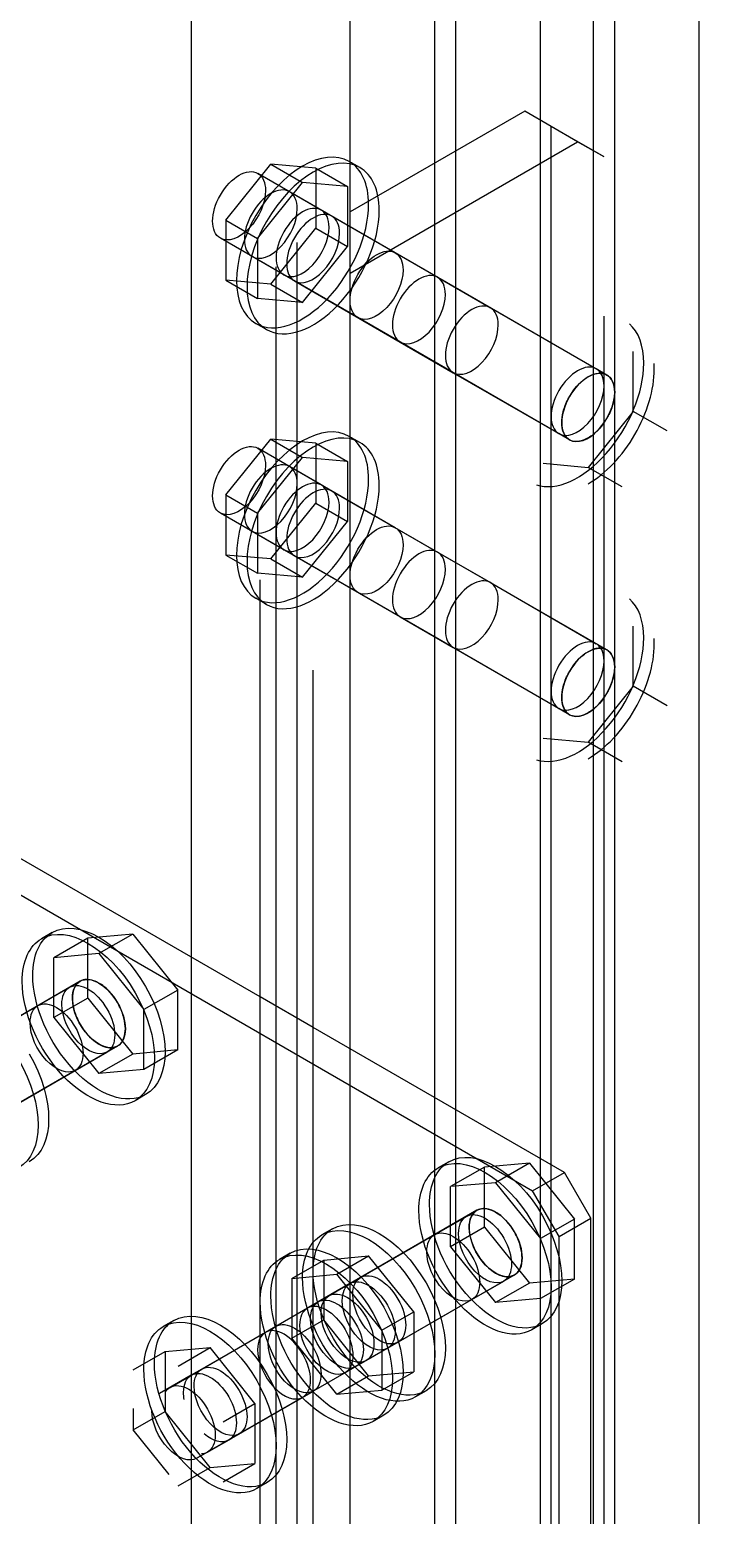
# Model space of a CAD drawing. Extents: x 0 to 316, y 0 to 723.
# Drawn here: x 112.94 to 130.84, y 372.28 to 412 of the extents above; entities that cross this region are included whole.
import ezdxf

# ---------------------------------------------------------------- set-up
doc = ezdxf.new("R2010")
doc.units = 0
doc.layers.get('0').update_dxf_attribs({"linetype": 'CONTINUOUS'})

msp = doc.modelspace()

# ---------------------------------------------------------------- linework, layer by layer
at = {"color": 253}
for p, q in [((123.764, 357.325), (123.764, 536.3)), ((124.331, 357.325), (124.331, 536.3)), ((126.594, 356.016), (126.594, 534.995)), ((126.594, 355.692), (126.594, 534.666)), ((128.007, 354.877), (128.007, 533.852)), ((128.574, 354.877), (128.574, 533.852)), ((117.26, 353.568), (117.26, 532.543)), ((130.836, 353.568), (130.836, 532.543)), ((121.502, 351.119), (121.502, 530.094)), ((130.836, 409.787), (130.836, 411.762)), ((126.169, 409.825), (121.502, 407.13)), ((127.583, 409.007), (126.169, 409.825)), ((126.876, 409.416), (126.169, 409.825)), ((128.29, 408.601), (126.876, 409.416)), ((126.876, 359.611), (126.876, 409.416)), ((121.502, 405.497), (127.583, 409.007)), ((128.29, 408.601), (127.583, 409.007)), ((118.179, 406.912), (119.381, 408.407)), ((119.381, 408.407), (120.23, 407.917)), ((120.583, 408.298), (119.381, 408.407)), ((120.583, 408.298), (121.431, 407.811)), ((120.583, 408.298), (120.583, 406.696)), ((121.762, 408.316), (121.48, 408.478)), ((119.027, 406.421), (120.23, 407.917)), ((122.709, 406.037), (119.032, 408.16)), ((121.431, 407.811), (120.23, 407.917)), ((120.73, 407.18), (119.881, 407.67)), ((121.431, 407.811), (121.431, 406.206)), ((121.012, 407.017), (120.73, 407.18)), ((118.179, 406.912), (119.027, 406.421)), ((118.179, 406.912), (118.179, 405.31)), ((121.012, 407.017), (123.84, 405.384)), ((121.71, 404.305), (118.032, 406.428)), ((119.027, 406.421), (119.027, 404.82)), ((119.381, 405.201), (120.583, 406.696)), ((120.088, 351.936), (120.088, 406.315)), ((120.583, 406.696), (121.431, 406.206)), ((119.73, 405.448), (118.88, 405.938)), ((120.23, 404.71), (121.431, 406.206)), ((128.366, 402.77), (122.709, 406.037)), ((119.523, 351.936), (119.523, 405.663)), ((118.179, 405.31), (119.027, 404.82)), ((119.381, 405.201), (118.179, 405.31)), ((119.381, 405.201), (120.23, 404.71)), ((120.012, 405.285), (119.73, 405.448)), ((120.012, 405.285), (122.841, 403.652)), ((123.84, 405.384), (125.256, 404.566)), ((120.23, 404.71), (119.027, 404.82)), ((125.256, 404.566), (128.083, 402.936)), ((128.29, 358.793), (128.29, 404.347)), ((119.262, 403.987), (118.98, 404.149)), ((127.367, 401.038), (121.71, 404.305)), ((122.841, 403.652), (124.255, 402.833)), ((129.068, 401.796), (129.068, 403.401)), ((124.255, 402.833), (127.083, 401.204)), ((128.366, 402.77), (128.083, 402.936)), ((129.068, 401.796), (127.865, 400.3)), ((129.974, 401.274), (129.068, 401.796)), ((127.367, 401.038), (127.083, 401.204)), ((118.179, 399.563), (119.381, 401.059)), ((122.709, 398.688), (119.032, 400.812)), ((119.381, 401.059), (120.23, 400.569)), ((120.583, 400.95), (119.381, 401.059)), ((120.583, 400.95), (121.431, 400.459)), ((120.583, 400.95), (120.583, 399.348)), ((121.762, 400.967), (121.48, 401.13)), ((117.26, 353.243), (117.26, 400.424)), ((119.027, 399.073), (120.23, 400.569)), ((121.431, 400.459), (120.23, 400.569)), ((121.431, 400.459), (121.431, 398.858)), ((126.664, 400.41), (127.865, 400.3)), ((120.73, 399.831), (119.881, 400.322)), ((128.771, 399.778), (127.865, 400.3)), ((118.179, 399.563), (119.027, 399.073)), ((118.179, 399.563), (118.179, 397.958)), ((121.012, 399.669), (120.73, 399.831)), ((121.012, 399.669), (123.84, 398.036)), ((119.381, 397.852), (120.583, 399.348)), ((120.583, 399.348), (121.431, 398.858)), ((121.71, 396.956), (118.032, 399.08)), ((119.027, 399.073), (119.027, 397.471)), ((120.23, 397.362), (121.431, 398.858)), ((119.73, 398.099), (118.88, 398.589)), ((128.366, 395.422), (122.709, 398.688)), ((120.012, 397.937), (119.73, 398.099)), ((123.84, 398.036), (125.256, 397.221)), ((118.179, 397.958), (119.027, 397.471)), ((119.381, 397.852), (118.179, 397.958)), ((119.381, 397.852), (120.23, 397.362)), ((120.012, 397.937), (122.841, 396.304)), ((120.23, 397.362), (119.027, 397.471)), ((119.098, 386.147), (119.098, 397.291)), ((125.256, 397.221), (128.083, 395.587)), ((119.262, 396.639), (118.98, 396.801)), ((127.367, 393.689), (121.71, 396.956)), ((122.841, 396.304), (124.255, 395.489)), ((129.068, 394.451), (129.068, 396.053)), ((128.366, 395.422), (128.083, 395.587)), ((124.255, 395.489), (127.083, 393.855)), ((120.512, 385.329), (120.512, 394.878)), ((129.068, 394.451), (127.865, 392.956)), ((129.974, 393.926), (129.068, 394.451)), ((127.367, 393.689), (127.083, 393.855)), ((121.502, 350.792), (121.502, 393.192)), ((126.664, 393.061), (127.865, 392.956)), ((128.771, 392.43), (127.865, 392.956)), ((119.098, 386.147), (112.381, 390.024)), ((111.531, 389.537), (126.381, 380.961)), ((123.764, 349.486), (123.764, 389.336)), ((124.331, 349.486), (124.331, 388.37)), ((113.535, 387.862), (113.251, 387.699)), ((114.487, 387.717), (113.582, 387.191)), ((115.689, 387.823), (114.487, 387.717)), ((114.487, 386.112), (114.487, 387.717)), ((115.689, 387.823), (114.785, 387.301)), ((115.689, 387.823), (116.892, 386.327)), ((114.785, 387.301), (113.582, 387.191)), ((114.785, 387.301), (115.987, 385.805)), ((113.582, 385.59), (113.582, 387.191)), ((114.285, 386.563), (108.628, 383.297)), ((114.285, 386.563), (114.002, 386.401)), ((113.153, 385.911), (114.002, 386.401)), ((114.487, 386.112), (113.582, 385.59)), ((114.487, 386.112), (115.689, 384.616)), ((116.892, 386.327), (115.987, 385.805)), ((116.892, 384.725), (116.892, 386.327)), ((120.512, 385.329), (119.098, 386.147)), ((119.098, 359.202), (119.098, 386.147)), ((110.324, 384.277), (113.153, 385.911)), ((115.987, 384.203), (115.987, 385.805)), ((113.582, 385.59), (114.785, 384.094)), ((120.512, 358.387), (120.512, 385.329)), ((127.23, 381.452), (120.512, 385.329)), ((115.284, 384.831), (109.627, 381.564)), ((114.153, 384.179), (115.001, 384.669)), ((115.689, 384.616), (114.785, 384.094)), ((115.284, 384.831), (115.001, 384.669)), ((116.892, 384.725), (115.689, 384.616)), ((116.892, 384.725), (115.987, 384.203)), ((111.325, 382.545), (114.153, 384.179)), ((115.987, 384.203), (114.785, 384.094)), ((116.035, 383.533), (115.751, 383.367)), ((124.141, 381.737), (123.858, 381.575)), ((126.296, 381.698), (125.094, 381.593)), ((126.296, 381.698), (125.392, 381.176)), ((126.296, 381.698), (127.499, 380.203)), ((125.094, 381.593), (124.189, 381.071)), ((125.094, 379.988), (125.094, 381.593)), ((126.381, 380.961), (127.23, 381.452)), ((127.937, 380.227), (127.23, 381.452)), ((125.392, 381.176), (124.189, 381.071)), ((124.189, 379.465), (124.189, 381.071)), ((125.392, 381.176), (126.594, 379.681)), ((127.088, 379.737), (126.381, 380.961)), ((124.891, 380.439), (119.235, 377.176)), ((123.76, 379.786), (124.608, 380.277)), ((124.891, 380.439), (124.608, 380.277)), ((127.499, 380.203), (126.594, 379.681)), ((127.088, 379.737), (127.937, 380.227)), ((127.499, 378.601), (127.499, 380.203)), ((127.937, 354.916), (127.937, 380.227)), ((121.03, 379.942), (120.746, 379.779)), ((120.931, 378.153), (123.76, 379.786)), ((125.094, 379.988), (124.189, 379.465)), ((125.094, 379.988), (126.296, 378.492)), ((127.088, 354.425), (127.088, 379.737)), ((124.189, 379.465), (125.392, 377.97)), ((126.594, 378.079), (126.594, 379.681)), ((119.899, 379.289), (119.615, 379.127)), ((119.946, 378.619), (120.795, 379.109)), ((120.795, 379.109), (121.996, 379.218)), ((120.795, 379.109), (120.795, 377.507)), ((121.149, 378.728), (121.996, 379.218)), ((123.2, 377.723), (121.996, 379.218)), ((119.946, 378.619), (121.149, 378.728)), ((119.946, 378.619), (119.946, 377.017)), ((125.891, 378.707), (120.234, 375.444)), ((122.35, 377.232), (121.149, 378.728)), ((121.78, 378.643), (121.497, 378.481)), ((124.759, 378.054), (125.608, 378.545)), ((125.891, 378.707), (125.608, 378.545)), ((127.499, 378.601), (126.296, 378.492)), ((127.499, 378.601), (126.594, 378.079)), ((121.497, 378.481), (120.649, 377.991)), ((126.296, 378.492), (125.392, 377.97)), ((120.649, 377.991), (120.366, 377.829)), ((121.932, 376.421), (124.759, 378.054)), ((122.35, 377.232), (123.2, 377.723)), ((123.2, 377.723), (123.2, 376.118)), ((126.594, 378.079), (125.392, 377.97)), ((116.787, 377.493), (116.505, 377.331)), ((116.688, 375.705), (119.517, 377.338)), ((119.946, 377.017), (120.795, 377.507)), ((121.996, 376.012), (120.795, 377.507)), ((126.642, 377.409), (126.358, 377.246)), ((119.235, 377.176), (116.406, 375.543)), ((121.149, 375.521), (119.946, 377.017)), ((122.35, 377.232), (122.35, 375.627)), ((130.836, 353.243), (130.836, 377.282)), ((115.704, 376.17), (116.552, 376.661)), ((116.552, 376.661), (117.755, 376.767)), ((116.552, 376.661), (116.552, 375.059)), ((116.906, 376.276), (117.755, 376.767)), ((118.956, 375.274), (117.755, 376.767)), ((122.496, 376.749), (121.649, 376.259)), ((122.78, 376.911), (122.496, 376.749)), ((117.537, 376.195), (117.255, 376.029)), ((121.649, 376.259), (121.365, 376.096)), ((117.255, 376.029), (116.406, 375.543)), ((121.149, 375.521), (121.996, 376.012)), ((121.996, 376.012), (123.2, 376.118)), ((122.35, 375.627), (123.2, 376.118)), ((120.234, 375.444), (117.406, 373.81)), ((117.688, 373.973), (120.518, 375.606)), ((121.149, 375.521), (122.35, 375.627)), ((123.53, 375.613), (123.248, 375.451)), ((115.704, 375.137), (115.704, 374.569)), ((115.704, 374.569), (116.552, 375.059)), ((117.755, 373.563), (116.552, 375.059)), ((118.108, 374.784), (118.956, 375.274)), ((118.956, 375.274), (118.956, 373.669)), ((122.399, 374.96), (122.116, 374.795)), ((116.659, 373.376), (115.704, 374.569)), ((118.255, 374.297), (117.406, 373.81)), ((118.538, 374.463), (118.255, 374.297)), ((116.906, 373.073), (117.755, 373.563)), ((117.755, 373.563), (118.956, 373.669)), ((118.108, 373.179), (118.956, 373.669)), ((119.287, 373.165), (119.005, 372.999))]:
    msp.add_line(p, q, dxfattribs=at)
for points in [[(121.48, 408.478), (120.789, 408.877), (119.67, 408.231), (118.98, 407.035)], [(121.762, 408.316), (121.072, 408.714), (119.953, 408.069), (119.262, 406.873)], [(118.032, 407.582), (118.309, 408.062), (118.757, 408.319), (119.032, 408.16)], [(121.996, 407.335), (121.996, 407.875), (121.81, 408.287), (121.48, 408.478)], [(122.28, 407.173), (122.28, 407.712), (122.094, 408.125), (121.762, 408.316)], [(119.032, 408.16), (119.164, 408.083), (119.239, 407.917), (119.239, 407.702)], [(118.032, 406.428), (117.756, 406.587), (117.756, 407.106), (118.032, 407.582)], [(119.239, 407.702), (119.239, 407.37), (119.067, 406.975), (118.804, 406.696)], [(119.881, 407.67), (119.604, 407.829), (119.158, 407.571), (118.88, 407.091)], [(120.088, 407.211), (120.088, 407.43), (120.013, 407.592), (119.881, 407.67)], [(119.651, 406.206), (119.916, 406.485), (120.088, 406.883), (120.088, 407.211)], [(120.73, 407.18), (120.453, 407.338), (120.005, 407.081), (119.73, 406.601)], [(120.73, 407.18), (120.453, 407.338), (120.005, 407.081), (119.73, 406.601)], [(121.012, 407.017), (120.735, 407.176), (120.288, 406.919), (120.012, 406.439)], [(121.012, 407.017), (120.735, 407.176), (120.288, 406.919), (120.012, 406.439)], [(120.937, 406.721), (120.937, 406.94), (120.862, 407.106), (120.73, 407.18)], [(120.937, 406.721), (120.937, 406.94), (120.862, 407.106), (120.73, 407.18)], [(120.906, 404.82), (121.567, 405.518), (121.996, 406.509), (121.996, 407.335)], [(121.189, 404.654), (121.849, 405.352), (122.28, 406.347), (122.28, 407.173)], [(118.98, 407.035), (118.29, 405.839), (118.29, 404.548), (118.98, 404.149)], [(119.262, 406.873), (118.572, 405.677), (118.572, 404.386), (119.262, 403.987)], [(118.88, 407.091), (118.605, 406.615), (118.605, 406.097), (118.88, 405.938)], [(120.5, 405.716), (120.764, 405.994), (120.937, 406.393), (120.937, 406.721)], [(120.5, 405.716), (120.764, 405.994), (120.937, 406.393), (120.937, 406.721)], [(121.219, 406.559), (121.219, 406.777), (121.145, 406.94), (121.012, 407.017)], [(121.219, 406.559), (121.219, 406.777), (121.145, 406.94), (121.012, 407.017)], [(118.804, 406.696), (118.539, 406.418), (118.234, 406.312), (118.032, 406.428)], [(119.73, 406.601), (119.452, 406.125), (119.452, 405.606), (119.73, 405.448)], [(119.73, 406.601), (119.452, 406.125), (119.452, 405.606), (119.73, 405.448)], [(120.012, 406.439), (119.736, 405.963), (119.736, 405.444), (120.012, 405.285)], [(120.012, 406.439), (119.736, 405.963), (119.736, 405.444), (120.012, 405.285)], [(120.782, 405.553), (121.047, 405.832), (121.219, 406.231), (121.219, 406.559)], [(120.782, 405.553), (121.047, 405.832), (121.219, 406.231), (121.219, 406.559)], [(118.88, 405.938), (119.083, 405.821), (119.388, 405.927), (119.651, 406.206)], [(121.71, 405.462), (121.985, 405.938), (122.433, 406.195), (122.709, 406.037)], [(122.709, 406.037), (122.843, 405.959), (122.917, 405.797), (122.917, 405.578)], [(119.73, 405.448), (119.932, 405.331), (120.235, 405.437), (120.5, 405.716)], [(119.73, 405.448), (119.932, 405.331), (120.235, 405.437), (120.5, 405.716)], [(120.012, 405.285), (120.215, 405.169), (120.519, 405.275), (120.782, 405.553)], [(120.012, 405.285), (120.215, 405.169), (120.519, 405.275), (120.782, 405.553)], [(122.917, 405.578), (122.917, 405.25), (122.745, 404.851), (122.48, 404.573)], [(123.84, 405.384), (123.565, 405.543), (123.117, 405.285), (122.841, 404.805)], [(123.84, 405.384), (123.565, 405.543), (123.117, 405.285), (122.841, 404.805)], [(121.71, 404.305), (121.433, 404.463), (121.433, 404.982), (121.71, 405.462)], [(124.048, 404.925), (124.048, 405.144), (123.972, 405.306), (123.84, 405.384)], [(124.048, 404.925), (124.048, 405.144), (123.972, 405.306), (123.84, 405.384)], [(118.98, 404.149), (119.484, 403.856), (120.245, 404.121), (120.906, 404.82)], [(122.841, 404.805), (122.564, 404.329), (122.564, 403.811), (122.841, 403.652)], [(122.841, 404.805), (122.564, 404.329), (122.564, 403.811), (122.841, 403.652)], [(123.612, 403.92), (123.876, 404.199), (124.048, 404.597), (124.048, 404.925)], [(123.612, 403.92), (123.876, 404.199), (124.048, 404.597), (124.048, 404.925)], [(125.256, 404.566), (124.979, 404.728), (124.531, 404.467), (124.255, 403.991)], [(125.256, 404.566), (124.979, 404.728), (124.531, 404.467), (124.255, 403.991)], [(119.262, 403.987), (119.768, 403.694), (120.527, 403.959), (121.189, 404.654)], [(122.48, 404.573), (122.216, 404.294), (121.911, 404.188), (121.71, 404.305)], [(125.462, 404.11), (125.462, 404.326), (125.388, 404.491), (125.256, 404.566)], [(125.462, 404.11), (125.462, 404.326), (125.388, 404.491), (125.256, 404.566)], [(124.255, 403.991), (123.978, 403.511), (123.978, 402.996), (124.255, 402.833)], [(124.255, 403.991), (123.978, 403.511), (123.978, 402.996), (124.255, 402.833)], [(125.025, 403.105), (125.29, 403.384), (125.462, 403.779), (125.462, 404.11)], [(125.025, 403.105), (125.29, 403.384), (125.462, 403.779), (125.462, 404.11)], [(129.351, 403.087), (129.351, 403.55), (129.216, 403.92), (128.966, 404.139)], [(122.841, 403.652), (123.042, 403.535), (123.347, 403.641), (123.612, 403.92)], [(122.841, 403.652), (123.042, 403.535), (123.347, 403.641), (123.612, 403.92)], [(124.255, 402.833), (124.458, 402.721), (124.761, 402.823), (125.025, 403.105)], [(124.255, 402.833), (124.458, 402.721), (124.761, 402.823), (125.025, 403.105)], [(128.083, 402.936), (127.808, 403.094), (127.36, 402.833), (127.083, 402.357)], [(128.083, 402.936), (127.808, 403.094), (127.36, 402.833), (127.083, 402.357)], [(128.366, 402.77), (128.09, 402.929), (127.642, 402.671), (127.367, 402.195)], [(127.73, 402.629), (127.82, 402.699), (127.912, 402.752), (128.002, 402.784)], [(128.002, 402.784), (128.139, 402.833), (128.266, 402.83), (128.366, 402.77)], [(128.29, 402.477), (128.29, 402.692), (128.215, 402.858), (128.083, 402.936)], [(128.29, 402.477), (128.29, 402.692), (128.215, 402.858), (128.083, 402.936)], [(128.35, 400.674), (128.962, 401.366), (129.351, 402.304), (129.351, 403.087)], [(128.574, 402.311), (128.574, 402.53), (128.499, 402.696), (128.366, 402.77)], [(128.366, 402.77), (128.378, 402.766), (128.389, 402.756), (128.399, 402.749)], [(128.399, 402.749), (128.459, 402.703), (128.505, 402.639), (128.535, 402.558)], [(129.114, 401.179), (129.448, 401.757), (129.633, 402.382), (129.633, 402.925)], [(129.633, 402.925), (129.633, 402.978), (129.632, 403.027), (129.629, 403.077)], [(127.083, 402.357), (126.807, 401.877), (126.807, 401.362), (127.083, 401.204)], [(127.083, 402.357), (126.807, 401.877), (126.807, 401.362), (127.083, 401.204)], [(127.332, 402.135), (127.435, 402.329), (127.576, 402.505), (127.73, 402.629)], [(127.854, 401.472), (128.118, 401.75), (128.29, 402.145), (128.29, 402.477)], [(127.854, 401.472), (128.118, 401.75), (128.29, 402.145), (128.29, 402.477)], [(128.535, 402.558), (128.56, 402.488), (128.574, 402.403), (128.574, 402.311)], [(127.367, 402.195), (127.09, 401.715), (127.09, 401.197), (127.367, 401.038)], [(127.197, 401.786), (127.228, 401.902), (127.273, 402.018), (127.332, 402.135)], [(128.137, 401.306), (128.402, 401.588), (128.574, 401.983), (128.574, 402.311)], [(128.535, 402.026), (128.505, 401.909), (128.459, 401.789), (128.399, 401.676)], [(128.574, 402.311), (128.574, 402.223), (128.56, 402.124), (128.535, 402.026)], [(127.197, 401.253), (127.146, 401.398), (127.146, 401.581), (127.197, 401.786)], [(128.399, 401.676), (128.295, 401.479), (128.156, 401.306), (128.002, 401.182)], [(121.48, 401.13), (120.789, 401.528), (119.67, 400.883), (118.98, 399.687)], [(121.762, 400.967), (121.072, 401.366), (119.953, 400.72), (119.262, 399.524)], [(127.083, 401.204), (127.285, 401.084), (127.59, 401.189), (127.854, 401.472)], [(127.083, 401.204), (127.285, 401.084), (127.59, 401.189), (127.854, 401.472)], [(127.332, 401.062), (127.273, 401.105), (127.228, 401.172), (127.197, 401.253)], [(127.367, 401.038), (127.568, 400.921), (127.872, 401.027), (128.137, 401.306)], [(128.002, 401.182), (127.912, 401.108), (127.82, 401.059), (127.73, 401.027)], [(127.861, 399.859), (128.331, 400.131), (128.782, 400.604), (129.114, 401.179)], [(118.032, 400.233), (118.309, 400.713), (118.757, 400.971), (119.032, 400.812)], [(119.032, 400.812), (119.164, 400.734), (119.239, 400.572), (119.239, 400.353)], [(121.996, 399.986), (121.996, 400.53), (121.81, 400.939), (121.48, 401.13)], [(122.28, 399.824), (122.28, 400.364), (122.094, 400.777), (121.762, 400.967)], [(127.367, 401.038), (127.354, 401.045), (127.343, 401.052), (127.332, 401.062)], [(127.73, 401.027), (127.593, 400.978), (127.466, 400.981), (127.367, 401.038)], [(119.239, 400.353), (119.239, 400.025), (119.067, 399.627), (118.804, 399.348)], [(119.881, 400.322), (119.604, 400.48), (119.158, 400.223), (118.88, 399.743)], [(126.483, 399.835), (127.014, 399.655), (127.74, 399.979), (128.35, 400.674)], [(118.032, 399.08), (117.756, 399.239), (117.756, 399.757), (118.032, 400.233)], [(120.73, 399.831), (120.453, 399.99), (120.005, 399.732), (119.73, 399.256)], [(120.73, 399.831), (120.453, 399.99), (120.005, 399.732), (119.73, 399.256)], [(120.088, 399.863), (120.088, 400.082), (120.013, 400.244), (119.881, 400.322)], [(120.906, 397.471), (121.567, 398.166), (121.996, 399.161), (121.996, 399.986)], [(118.98, 399.687), (118.29, 398.491), (118.29, 397.2), (118.98, 396.801)], [(118.88, 399.743), (118.605, 399.267), (118.605, 398.748), (118.88, 398.589)], [(119.651, 398.858), (119.916, 399.136), (120.088, 399.535), (120.088, 399.863)], [(121.012, 399.669), (120.735, 399.828), (120.288, 399.57), (120.012, 399.09)], [(121.012, 399.669), (120.735, 399.828), (120.288, 399.57), (120.012, 399.09)], [(120.937, 399.373), (120.937, 399.591), (120.862, 399.754), (120.73, 399.831)], [(120.937, 399.373), (120.937, 399.591), (120.862, 399.754), (120.73, 399.831)], [(121.219, 399.21), (121.219, 399.426), (121.145, 399.591), (121.012, 399.669)], [(121.219, 399.21), (121.219, 399.426), (121.145, 399.591), (121.012, 399.669)], [(121.189, 397.309), (121.849, 398.004), (122.28, 398.999), (122.28, 399.824)], [(118.804, 399.348), (118.539, 399.069), (118.234, 398.963), (118.032, 399.08)], [(119.262, 399.524), (118.572, 398.328), (118.572, 397.037), (119.262, 396.639)], [(119.73, 399.256), (119.452, 398.776), (119.452, 398.258), (119.73, 398.099)], [(119.73, 399.256), (119.452, 398.776), (119.452, 398.258), (119.73, 398.099)], [(120.5, 398.367), (120.764, 398.646), (120.937, 399.045), (120.937, 399.373)], [(120.5, 398.367), (120.764, 398.646), (120.937, 399.045), (120.937, 399.373)], [(120.782, 398.205), (121.047, 398.484), (121.219, 398.879), (121.219, 399.21)], [(120.782, 398.205), (121.047, 398.484), (121.219, 398.879), (121.219, 399.21)], [(118.88, 398.589), (119.083, 398.473), (119.388, 398.579), (119.651, 398.858)], [(120.012, 399.09), (119.736, 398.614), (119.736, 398.096), (120.012, 397.937)], [(120.012, 399.09), (119.736, 398.614), (119.736, 398.096), (120.012, 397.937)], [(121.71, 398.11), (121.985, 398.589), (122.433, 398.847), (122.709, 398.688)], [(119.73, 398.099), (119.932, 397.983), (120.235, 398.089), (120.5, 398.367)], [(119.73, 398.099), (119.932, 397.983), (120.235, 398.089), (120.5, 398.367)], [(122.709, 398.688), (122.843, 398.614), (122.917, 398.448), (122.917, 398.23)], [(120.012, 397.937), (120.215, 397.82), (120.519, 397.926), (120.782, 398.205)], [(120.012, 397.937), (120.215, 397.82), (120.519, 397.926), (120.782, 398.205)], [(121.71, 396.956), (121.433, 397.115), (121.433, 397.633), (121.71, 398.11)], [(122.917, 398.23), (122.917, 397.902), (122.745, 397.503), (122.48, 397.224)], [(123.84, 398.036), (123.565, 398.194), (123.117, 397.937), (122.841, 397.457)], [(123.84, 398.036), (123.565, 398.194), (123.117, 397.937), (122.841, 397.457)], [(124.048, 397.577), (124.048, 397.796), (123.972, 397.958), (123.84, 398.036)], [(124.048, 397.577), (124.048, 397.796), (123.972, 397.958), (123.84, 398.036)], [(123.612, 396.572), (123.876, 396.85), (124.048, 397.245), (124.048, 397.577)], [(123.612, 396.572), (123.876, 396.85), (124.048, 397.245), (124.048, 397.577)], [(118.98, 396.801), (119.484, 396.508), (120.245, 396.773), (120.906, 397.471)], [(119.262, 396.639), (119.768, 396.346), (120.527, 396.61), (121.189, 397.309)], [(122.48, 397.224), (122.216, 396.946), (121.911, 396.84), (121.71, 396.956)], [(122.841, 397.457), (122.564, 396.981), (122.564, 396.462), (122.841, 396.304)], [(122.841, 397.457), (122.564, 396.981), (122.564, 396.462), (122.841, 396.304)], [(125.256, 397.221), (124.979, 397.379), (124.531, 397.122), (124.255, 396.642)], [(125.256, 397.221), (124.979, 397.379), (124.531, 397.122), (124.255, 396.642)], [(125.462, 396.762), (125.462, 396.977), (125.388, 397.143), (125.256, 397.221)], [(125.462, 396.762), (125.462, 396.977), (125.388, 397.143), (125.256, 397.221)], [(129.351, 395.743), (129.351, 396.201), (129.216, 396.572), (128.966, 396.79)], [(122.841, 396.304), (123.042, 396.187), (123.347, 396.293), (123.612, 396.572)], [(122.841, 396.304), (123.042, 396.187), (123.347, 396.293), (123.612, 396.572)], [(124.255, 396.642), (123.978, 396.162), (123.978, 395.647), (124.255, 395.489)], [(124.255, 396.642), (123.978, 396.162), (123.978, 395.647), (124.255, 395.489)], [(125.025, 395.753), (125.29, 396.032), (125.462, 396.43), (125.462, 396.762)], [(125.025, 395.753), (125.29, 396.032), (125.462, 396.43), (125.462, 396.762)], [(124.255, 395.489), (124.458, 395.369), (124.761, 395.478), (125.025, 395.753)], [(124.255, 395.489), (124.458, 395.369), (124.761, 395.478), (125.025, 395.753)], [(128.083, 395.587), (127.808, 395.746), (127.36, 395.489), (127.083, 395.009)], [(128.083, 395.587), (127.808, 395.746), (127.36, 395.489), (127.083, 395.009)], [(128.366, 395.422), (128.09, 395.584), (127.642, 395.323), (127.367, 394.847)], [(128.29, 395.129), (128.29, 395.344), (128.215, 395.51), (128.083, 395.587)], [(128.29, 395.129), (128.29, 395.344), (128.215, 395.51), (128.083, 395.587)], [(128.35, 393.326), (128.962, 394.018), (129.351, 394.956), (129.351, 395.743)], [(129.633, 395.577), (129.633, 395.63), (129.632, 395.679), (129.629, 395.728)], [(127.332, 394.783), (127.435, 394.981), (127.576, 395.157), (127.73, 395.28)], [(127.73, 395.28), (127.82, 395.351), (127.912, 395.404), (128.002, 395.436)], [(128.002, 395.436), (128.139, 395.485), (128.266, 395.482), (128.366, 395.422)], [(128.574, 394.966), (128.574, 395.182), (128.499, 395.347), (128.366, 395.422)], [(128.366, 395.422), (128.378, 395.414), (128.389, 395.407), (128.399, 395.4)], [(128.399, 395.4), (128.459, 395.358), (128.505, 395.291), (128.535, 395.206)], [(128.535, 395.206), (128.56, 395.136), (128.574, 395.055), (128.574, 394.966)], [(129.114, 393.834), (129.448, 394.406), (129.633, 395.037), (129.633, 395.577)], [(127.083, 395.009), (126.807, 394.533), (126.807, 394.014), (127.083, 393.855)], [(127.083, 395.009), (126.807, 394.533), (126.807, 394.014), (127.083, 393.855)], [(127.367, 394.847), (127.09, 394.367), (127.09, 393.852), (127.367, 393.689)], [(127.854, 394.123), (128.118, 394.398), (128.29, 394.797), (128.29, 395.129)], [(127.854, 394.123), (128.118, 394.398), (128.29, 394.797), (128.29, 395.129)], [(128.137, 393.958), (128.402, 394.236), (128.574, 394.635), (128.574, 394.966)], [(128.574, 394.966), (128.574, 394.875), (128.56, 394.776), (128.535, 394.677)], [(127.197, 393.905), (127.146, 394.046), (127.146, 394.236), (127.197, 394.437)], [(127.197, 394.437), (127.228, 394.554), (127.273, 394.67), (127.332, 394.783)], [(128.535, 394.677), (128.505, 394.561), (128.459, 394.444), (128.399, 394.328)], [(127.083, 393.855), (127.285, 393.739), (127.59, 393.845), (127.854, 394.123)], [(127.083, 393.855), (127.285, 393.739), (127.59, 393.845), (127.854, 394.123)], [(128.399, 394.328), (128.295, 394.13), (128.156, 393.958), (128.002, 393.834)], [(127.332, 393.714), (127.273, 393.756), (127.228, 393.823), (127.197, 393.905)], [(127.367, 393.689), (127.354, 393.696), (127.343, 393.704), (127.332, 393.714)], [(127.367, 393.689), (127.568, 393.573), (127.872, 393.679), (128.137, 393.958)], [(127.73, 393.675), (127.593, 393.629), (127.466, 393.633), (127.367, 393.689)], [(128.002, 393.834), (127.912, 393.764), (127.82, 393.707), (127.73, 393.675)], [(127.861, 392.511), (128.331, 392.783), (128.782, 393.259), (129.114, 393.834)], [(126.483, 392.486), (127.014, 392.307), (127.74, 392.631), (128.35, 393.326)], [(113.251, 387.699), (113.942, 388.098), (115.061, 387.452), (115.751, 386.256)], [(113.535, 387.862), (114.226, 388.26), (115.345, 387.615), (116.035, 386.419)], [(112.735, 386.556), (112.735, 387.096), (112.921, 387.509), (113.251, 387.699)], [(113.017, 386.719), (113.017, 387.258), (113.203, 387.671), (113.535, 387.862)], [(113.824, 384.037), (113.164, 384.736), (112.735, 385.731), (112.735, 386.556)], [(114.108, 384.203), (113.447, 384.898), (113.017, 385.893), (113.017, 386.719)], [(114.002, 386.401), (114.278, 386.56), (114.726, 386.302), (115.001, 385.822)], [(114.002, 386.401), (114.278, 386.56), (114.726, 386.302), (115.001, 385.822)], [(114.077, 386.105), (114.077, 386.323), (114.153, 386.486), (114.285, 386.563)], [(114.252, 386.542), (114.191, 386.496), (114.146, 386.429), (114.115, 386.348)], [(114.285, 386.563), (114.272, 386.556), (114.262, 386.549), (114.252, 386.542)], [(114.285, 386.563), (114.56, 386.722), (115.008, 386.465), (115.284, 385.985)], [(114.649, 386.577), (114.511, 386.627), (114.384, 386.62), (114.285, 386.563)], [(114.92, 386.422), (114.831, 386.493), (114.738, 386.546), (114.649, 386.577)], [(113.153, 385.911), (113.429, 386.069), (113.877, 385.812), (114.153, 385.332)], [(113.153, 385.911), (113.429, 386.069), (113.877, 385.812), (114.153, 385.332)], [(113.794, 385.942), (113.794, 386.161), (113.869, 386.323), (114.002, 386.401)], [(113.794, 385.942), (113.794, 386.161), (113.869, 386.323), (114.002, 386.401)], [(114.115, 386.348), (114.09, 386.278), (114.077, 386.196), (114.077, 386.105)], [(114.513, 385.099), (114.25, 385.378), (114.077, 385.777), (114.077, 386.105)], [(114.077, 386.105), (114.077, 386.016), (114.09, 385.918), (114.115, 385.819)], [(115.318, 385.925), (115.215, 386.122), (115.074, 386.299), (114.92, 386.422)], [(115.751, 386.256), (116.441, 385.06), (116.441, 383.769), (115.751, 383.367)], [(116.035, 386.419), (116.725, 385.223), (116.725, 383.932), (116.035, 383.533)], [(112.947, 385.452), (112.947, 385.667), (113.021, 385.833), (113.153, 385.911)], [(112.947, 385.452), (112.947, 385.667), (113.021, 385.833), (113.153, 385.911)], [(114.231, 384.937), (113.967, 385.216), (113.794, 385.611), (113.794, 385.942)], [(114.231, 384.937), (113.967, 385.216), (113.794, 385.611), (113.794, 385.942)], [(114.115, 385.819), (114.146, 385.703), (114.191, 385.583), (114.252, 385.47)], [(115.001, 385.822), (115.278, 385.346), (115.278, 384.828), (115.001, 384.669)], [(115.001, 385.822), (115.278, 385.346), (115.278, 384.828), (115.001, 384.669)], [(115.284, 385.985), (115.561, 385.509), (115.561, 384.99), (115.284, 384.831)], [(115.454, 385.576), (115.423, 385.692), (115.378, 385.812), (115.318, 385.925)], [(113.382, 384.447), (113.117, 384.725), (112.947, 385.12), (112.947, 385.452)], [(113.382, 384.447), (113.117, 384.725), (112.947, 385.12), (112.947, 385.452)], [(114.153, 385.332), (114.429, 384.856), (114.429, 384.337), (114.153, 384.179)], [(114.153, 385.332), (114.429, 384.856), (114.429, 384.337), (114.153, 384.179)], [(114.252, 385.47), (114.355, 385.272), (114.494, 385.099), (114.649, 384.976)], [(115.454, 385.046), (115.504, 385.191), (115.504, 385.374), (115.454, 385.576)], [(115.001, 384.669), (114.799, 384.552), (114.496, 384.658), (114.231, 384.937)], [(115.001, 384.669), (114.799, 384.552), (114.496, 384.658), (114.231, 384.937)], [(115.284, 384.831), (115.083, 384.715), (114.778, 384.821), (114.513, 385.099)], [(114.649, 384.976), (114.738, 384.902), (114.831, 384.849), (114.92, 384.817)], [(115.318, 384.852), (115.378, 384.898), (115.423, 384.962), (115.454, 385.046)], [(112.641, 384.461), (113.331, 383.265), (113.331, 381.97), (112.641, 381.575)], [(112.923, 384.623), (113.614, 383.427), (113.614, 382.136), (112.923, 381.737)], [(114.92, 384.817), (115.058, 384.768), (115.185, 384.775), (115.284, 384.831)], [(115.284, 384.831), (115.296, 384.838), (115.307, 384.845), (115.318, 384.852)], [(114.153, 384.179), (113.951, 384.062), (113.647, 384.168), (113.382, 384.447)], [(114.153, 384.179), (113.951, 384.062), (113.647, 384.168), (113.382, 384.447)], [(116.035, 383.533), (115.529, 383.24), (114.768, 383.505), (114.108, 384.203)], [(115.751, 383.367), (115.247, 383.078), (114.486, 383.342), (113.824, 384.037)], [(124.141, 381.737), (124.831, 382.136), (125.951, 381.49), (126.642, 380.294)], [(123.624, 380.594), (123.624, 381.138), (123.81, 381.547), (124.141, 381.737)], [(123.858, 381.575), (124.549, 381.974), (125.668, 381.328), (126.358, 380.132)], [(123.34, 380.432), (123.34, 380.972), (123.527, 381.385), (123.858, 381.575)], [(124.715, 378.079), (124.054, 378.777), (123.624, 379.769), (123.624, 380.594)], [(124.891, 380.439), (125.167, 380.598), (125.615, 380.34), (125.891, 379.864)], [(125.256, 380.453), (125.118, 380.503), (124.991, 380.496), (124.891, 380.439)], [(120.746, 379.779), (121.437, 380.178), (122.557, 379.532), (123.248, 378.337)], [(121.03, 379.942), (121.721, 380.34), (122.84, 379.695), (123.53, 378.499)], [(124.431, 377.917), (123.771, 378.612), (123.34, 379.607), (123.34, 380.432)], [(124.401, 379.818), (124.401, 380.037), (124.476, 380.199), (124.608, 380.277)], [(124.401, 379.818), (124.401, 380.037), (124.476, 380.199), (124.608, 380.277)], [(124.608, 380.277), (124.885, 380.436), (125.332, 380.178), (125.608, 379.698)], [(124.608, 380.277), (124.885, 380.436), (125.332, 380.178), (125.608, 379.698)], [(124.684, 379.98), (124.684, 380.199), (124.758, 380.365), (124.891, 380.439)], [(124.722, 380.224), (124.697, 380.157), (124.684, 380.072), (124.684, 379.98)], [(124.857, 380.418), (124.798, 380.372), (124.752, 380.309), (124.722, 380.224)], [(124.891, 380.439), (124.879, 380.432), (124.868, 380.425), (124.857, 380.418)], [(125.527, 380.298), (125.437, 380.369), (125.345, 380.421), (125.256, 380.453)], [(125.925, 379.804), (125.822, 379.998), (125.681, 380.175), (125.527, 380.298)], [(126.358, 380.132), (127.048, 378.936), (127.048, 377.645), (126.358, 377.246)], [(126.642, 380.294), (127.332, 379.099), (127.332, 377.807), (126.642, 377.409)], [(120.23, 378.636), (120.23, 379.176), (120.416, 379.589), (120.746, 379.779)], [(120.512, 378.799), (120.512, 379.338), (120.698, 379.751), (121.03, 379.942)], [(123.552, 379.328), (123.552, 379.547), (123.627, 379.709), (123.76, 379.786)], [(123.552, 379.328), (123.552, 379.547), (123.627, 379.709), (123.76, 379.786)], [(123.76, 379.786), (124.036, 379.945), (124.484, 379.688), (124.759, 379.211)], [(123.76, 379.786), (124.036, 379.945), (124.484, 379.688), (124.759, 379.211)], [(124.838, 378.813), (124.573, 379.091), (124.401, 379.487), (124.401, 379.818)], [(124.838, 378.813), (124.573, 379.091), (124.401, 379.487), (124.401, 379.818)], [(125.12, 378.975), (124.856, 379.254), (124.684, 379.652), (124.684, 379.98)], [(124.684, 379.98), (124.684, 379.892), (124.697, 379.793), (124.722, 379.695)], [(124.722, 379.695), (124.752, 379.578), (124.798, 379.458), (124.857, 379.345)], [(125.608, 379.698), (125.884, 379.222), (125.884, 378.703), (125.608, 378.545)], [(125.608, 379.698), (125.884, 379.222), (125.884, 378.703), (125.608, 378.545)], [(125.891, 379.864), (126.168, 379.384), (126.168, 378.866), (125.891, 378.707)], [(126.06, 379.451), (126.03, 379.571), (125.984, 379.688), (125.925, 379.804)], [(119.615, 379.127), (120.305, 379.525), (121.426, 378.876), (122.116, 377.684)], [(119.899, 379.289), (120.589, 379.688), (121.708, 379.042), (122.399, 377.846)], [(123.989, 378.322), (123.724, 378.601), (123.552, 379), (123.552, 379.328)], [(123.989, 378.322), (123.724, 378.601), (123.552, 379), (123.552, 379.328)], [(124.857, 379.345), (124.962, 379.148), (125.101, 378.975), (125.256, 378.852)], [(126.06, 378.922), (126.111, 379.067), (126.111, 379.25), (126.06, 379.451)], [(119.098, 377.984), (119.098, 378.523), (119.284, 378.933), (119.615, 379.127)], [(119.381, 378.146), (119.381, 378.686), (119.567, 379.099), (119.899, 379.289)], [(124.759, 379.211), (125.036, 378.732), (125.036, 378.213), (124.759, 378.054)], [(124.759, 379.211), (125.036, 378.732), (125.036, 378.213), (124.759, 378.054)], [(125.891, 378.707), (125.689, 378.591), (125.385, 378.696), (125.12, 378.975)], [(125.925, 378.732), (125.984, 378.774), (126.03, 378.841), (126.06, 378.922)], [(121.321, 376.118), (120.66, 376.816), (120.23, 377.811), (120.23, 378.636)], [(121.604, 376.283), (120.942, 376.982), (120.512, 377.973), (120.512, 378.799)], [(121.497, 378.481), (121.773, 378.64), (122.221, 378.382), (122.496, 377.903)], [(121.497, 378.481), (121.773, 378.64), (122.221, 378.382), (122.496, 377.903)], [(121.573, 378.185), (121.573, 378.404), (121.648, 378.569), (121.78, 378.643)], [(121.78, 378.643), (122.055, 378.802), (122.503, 378.545), (122.78, 378.065)], [(125.608, 378.545), (125.405, 378.428), (125.102, 378.534), (124.838, 378.813)], [(125.608, 378.545), (125.405, 378.428), (125.102, 378.534), (124.838, 378.813)], [(125.256, 378.852), (125.345, 378.777), (125.437, 378.725), (125.527, 378.693)], [(125.527, 378.693), (125.665, 378.647), (125.791, 378.65), (125.891, 378.707)], [(125.891, 378.707), (125.903, 378.714), (125.914, 378.721), (125.925, 378.732)], [(120.472, 375.627), (119.811, 376.326), (119.381, 377.321), (119.381, 378.146)], [(120.649, 377.991), (120.924, 378.15), (121.372, 377.892), (121.649, 377.412)], [(120.649, 377.991), (120.924, 378.15), (121.372, 377.892), (121.649, 377.412)], [(120.724, 377.694), (120.724, 377.913), (120.799, 378.075), (120.931, 378.153)], [(120.931, 378.153), (121.208, 378.312), (121.655, 378.054), (121.932, 377.578)], [(121.29, 378.023), (121.29, 378.238), (121.364, 378.404), (121.497, 378.481)], [(121.29, 378.023), (121.29, 378.238), (121.364, 378.404), (121.497, 378.481)], [(122.009, 377.179), (121.745, 377.458), (121.573, 377.857), (121.573, 378.185)], [(123.248, 378.337), (123.938, 377.141), (123.938, 375.846), (123.248, 375.451)], [(123.53, 378.499), (124.22, 377.303), (124.22, 376.012), (123.53, 375.613)], [(124.759, 378.054), (124.558, 377.938), (124.254, 378.044), (123.989, 378.322)], [(124.759, 378.054), (124.558, 377.938), (124.254, 378.044), (123.989, 378.322)], [(116.505, 377.331), (117.195, 377.73), (118.314, 377.081), (119.005, 375.885)], [(116.787, 377.493), (117.478, 377.892), (118.597, 377.246), (119.287, 376.051)], [(120.19, 375.465), (119.528, 376.163), (119.098, 377.158), (119.098, 377.984)], [(120.158, 377.37), (120.158, 377.585), (120.232, 377.751), (120.366, 377.829)], [(120.366, 377.829), (120.642, 377.987), (121.09, 377.73), (121.365, 377.25)], [(120.442, 377.532), (120.442, 377.751), (120.516, 377.913), (120.649, 377.991)], [(120.442, 377.532), (120.442, 377.751), (120.516, 377.913), (120.649, 377.991)], [(121.726, 377.017), (121.462, 377.296), (121.29, 377.694), (121.29, 378.023)], [(121.726, 377.017), (121.462, 377.296), (121.29, 377.694), (121.29, 378.023)], [(122.399, 377.846), (123.089, 376.65), (123.089, 375.359), (122.399, 374.96)], [(122.496, 377.903), (122.774, 377.426), (122.774, 376.908), (122.496, 376.749)], [(122.496, 377.903), (122.774, 377.426), (122.774, 376.908), (122.496, 376.749)], [(122.78, 378.065), (123.056, 377.589), (123.056, 377.07), (122.78, 376.911)], [(126.358, 377.246), (125.852, 376.954), (125.093, 377.218), (124.431, 377.917)], [(126.642, 377.409), (126.136, 377.116), (125.375, 377.38), (124.715, 378.079)], [(115.987, 376.185), (115.987, 376.728), (116.173, 377.137), (116.505, 377.331)], [(116.269, 376.35), (116.269, 376.89), (116.455, 377.303), (116.787, 377.493)], [(120.234, 376.597), (119.958, 377.077), (119.511, 377.335), (119.235, 377.176)], [(119.311, 376.88), (119.311, 377.095), (119.385, 377.261), (119.517, 377.338)], [(119.517, 377.338), (119.793, 377.497), (120.241, 377.239), (120.518, 376.76)], [(120.595, 376.364), (120.33, 376.64), (120.158, 377.038), (120.158, 377.37)], [(120.878, 376.527), (120.614, 376.805), (120.442, 377.201), (120.442, 377.532)], [(120.878, 376.527), (120.614, 376.805), (120.442, 377.201), (120.442, 377.532)], [(121.161, 376.689), (120.897, 376.968), (120.724, 377.366), (120.724, 377.694)], [(121.649, 377.412), (121.925, 376.936), (121.925, 376.417), (121.649, 376.259)], [(121.649, 377.412), (121.925, 376.936), (121.925, 376.417), (121.649, 376.259)], [(121.932, 377.578), (122.207, 377.098), (122.207, 376.58), (121.932, 376.421)], [(122.116, 377.684), (122.807, 376.488), (122.807, 375.193), (122.116, 374.795)], [(119.235, 377.176), (119.101, 377.098), (119.027, 376.932), (119.027, 376.717)], [(121.365, 377.25), (121.642, 376.774), (121.642, 376.255), (121.365, 376.096)], [(122.496, 376.749), (122.295, 376.633), (121.991, 376.738), (121.726, 377.017)], [(122.496, 376.749), (122.295, 376.633), (121.991, 376.738), (121.726, 377.017)], [(122.78, 376.911), (122.578, 376.795), (122.273, 376.901), (122.009, 377.179)], [(119.027, 376.717), (119.027, 376.386), (119.199, 375.987), (119.464, 375.708)], [(119.746, 375.874), (119.483, 376.153), (119.311, 376.548), (119.311, 376.88)], [(120.234, 375.444), (120.511, 375.602), (120.511, 376.118), (120.234, 376.597)], [(120.518, 376.76), (120.793, 376.283), (120.793, 375.765), (120.518, 375.606)], [(121.649, 376.259), (121.447, 376.142), (121.142, 376.248), (120.878, 376.527)], [(121.649, 376.259), (121.447, 376.142), (121.142, 376.248), (120.878, 376.527)], [(121.932, 376.421), (121.729, 376.305), (121.424, 376.41), (121.161, 376.689)], [(117.078, 373.669), (116.417, 374.368), (115.987, 375.359), (115.987, 376.185)], [(117.361, 373.832), (116.701, 374.53), (116.269, 375.525), (116.269, 376.35)], [(117.255, 376.029), (117.53, 376.192), (117.978, 375.931), (118.255, 375.454)], [(117.255, 376.029), (117.53, 376.192), (117.978, 375.931), (118.255, 375.454)], [(117.33, 375.737), (117.33, 375.952), (117.405, 376.118), (117.537, 376.195)], [(117.537, 376.195), (117.814, 376.354), (118.261, 376.096), (118.538, 375.617)], [(121.365, 376.096), (121.164, 375.98), (120.86, 376.086), (120.595, 376.364)], [(123.53, 375.613), (123.024, 375.32), (122.264, 375.585), (121.604, 376.283)], [(116.688, 375.705), (116.965, 375.864), (117.413, 375.606), (117.688, 375.126)], [(117.048, 375.574), (117.048, 375.789), (117.122, 375.955), (117.255, 376.029)], [(117.048, 375.574), (117.048, 375.789), (117.122, 375.955), (117.255, 376.029)], [(117.767, 374.731), (117.503, 375.01), (117.33, 375.405), (117.33, 375.737)], [(119.005, 375.885), (119.695, 374.692), (119.695, 373.398), (119.005, 372.999)], [(119.287, 376.051), (119.978, 374.855), (119.978, 373.56), (119.287, 373.165)], [(120.518, 375.606), (120.315, 375.49), (120.011, 375.595), (119.746, 375.874)], [(123.248, 375.451), (122.742, 375.158), (121.981, 375.423), (121.321, 376.118)], [(116.568, 375.588), (116.6, 375.638), (116.641, 375.677), (116.688, 375.705)], [(117.066, 375.377), (117.053, 375.444), (117.048, 375.511), (117.048, 375.574)], [(117.066, 375.377), (117.053, 375.444), (117.048, 375.511), (117.048, 375.574)], [(118.255, 375.454), (118.531, 374.975), (118.531, 374.459), (118.255, 374.297)], [(118.255, 375.454), (118.531, 374.975), (118.531, 374.459), (118.255, 374.297)], [(118.538, 375.617), (118.813, 375.137), (118.813, 374.622), (118.538, 374.463)], [(119.464, 375.708), (119.728, 375.43), (120.033, 375.324), (120.234, 375.444)], [(122.116, 374.795), (121.611, 374.505), (120.85, 374.77), (120.19, 375.465)], [(122.399, 374.96), (121.893, 374.668), (121.132, 374.932), (120.472, 375.627)], [(116.636, 374.079), (116.371, 374.354), (116.199, 374.752), (116.199, 375.084)], [(117.688, 375.126), (117.964, 374.65), (117.964, 374.131), (117.688, 373.973)], [(118.538, 374.463), (118.335, 374.347), (118.03, 374.452), (117.767, 374.731)], [(118.255, 374.297), (118.081, 374.198), (117.832, 374.258), (117.595, 374.459)], [(118.255, 374.297), (118.081, 374.198), (117.832, 374.258), (117.595, 374.459)], [(117.406, 373.81), (117.203, 373.694), (116.899, 373.8), (116.636, 374.079)], [(119.287, 373.165), (118.781, 372.872), (118.021, 373.137), (117.361, 373.832)], [(117.688, 373.973), (117.64, 373.944), (117.586, 373.93), (117.527, 373.927)], [(119.005, 372.999), (118.499, 372.71), (117.738, 372.971), (117.078, 373.669)]]:
    msp.add_open_spline(points, degree=3, dxfattribs=at)

doc.saveas('drawing.dxf')
